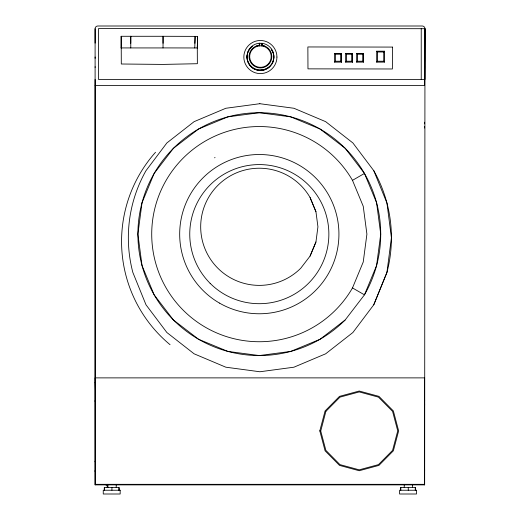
<?xml version="1.0" encoding="UTF-8"?>
<svg xmlns="http://www.w3.org/2000/svg" width="520" height="520" viewBox="0 0 520 520"><rect width="100%" height="100%" fill="white"/><g stroke="black" fill="none" stroke-linecap="round" stroke-linejoin="round"><path stroke-width="0.78" d="M95.102 28.698L95.127 484.881L424.632 484.881L424.97 28.698A2.698 2.698 0 0 0 422.272 26L97.799 26A2.698 2.698 0 0 0 95.102 28.698L95.102 43.134M95.03 382.246L95.127 484.881L95.583 484.328L95.589 399.646L95.127 377.878L424.632 377.878L424.632 484.881M106.184 485.426L106.184 484.881M121.127 47.957L121.186 36.289L121.303 64.005L163.046 64.415L197.366 63.713L197.288 47.964L163.033 47.905L163.046 36.283L121.127 36.289M340.646 54.23L340.646 61.236L341.438 62.095L334.581 62.134L334.613 53.436L341.438 53.436L341.438 62.095L341.438 53.436L334.581 53.469L335.472 54.23L340.646 54.23L341.438 53.436M334.581 62.134L335.472 61.243L335.472 54.23M351.702 54.23L351.702 61.236L352.501 62.095L345.644 62.134L345.67 53.436L352.495 53.436L352.501 62.095L352.495 53.436L345.644 53.469L346.528 54.23L351.702 54.23L352.495 53.436M345.644 62.134L346.528 61.243L346.528 54.23M362.726 54.23L362.719 61.236L363.519 62.095L356.662 62.134L356.694 53.436L363.526 53.436L356.668 53.469L357.546 54.23L362.726 54.23L363.526 53.436L363.493 62.127L363.5 53.469M356.662 62.134L357.539 61.243L357.546 54.23M384.527 62.095L376.675 62.134L376.707 51.194L384.534 51.194L384.527 62.095L383.728 61.236L383.734 51.987L384.514 51.227M376.675 62.134L377.553 61.243L377.559 51.987L376.707 51.194M424.632 471.016L424.632 469.359M424.632 461.266L424.632 460.375M424.632 405.21L424.632 403.975M424.632 400.868L424.632 400.107M424.632 128.031L424.632 126.594M424.632 123.87L424.632 122.226M424.632 68.425L424.632 66.203M424.632 61.36L424.632 56.453M424.97 28.698L424.97 79.43L98.501 79.43L98.501 28.6L424.97 28.698L424.632 85.579L95.102 85.579M259.714 45.903L259.772 43.277M261.638 43.316L261.658 45.897M264.986 46.293L262.087 45.448L262.132 43.44L261.716 43.427M259.2 45.292A11.368 11.349 0 0 0 250.712 62.459A11.368 11.349 0 0 0 269.887 62.888A11.368 11.349 0 0 0 262.171 45.357L262.217 43.329M194.896 43.329L195.097 36.374L197.619 36.38L197.288 47.964L197.619 36.38M194.766 47.964L195.097 36.374L163.046 36.283L163.046 43.277M319.807 430.879L325.084 410.95L339.515 396.363L359.223 391.027L378.931 396.363L393.361 410.95L398.638 430.879L393.361 450.808L378.931 465.394L359.223 470.737L339.515 465.394L325.084 450.808L319.807 430.879L320.197 430.879M272.714 62.491L273.695 59.13A13.422 13.396 0 0 0 271.258 49.173A13.422 13.396 4.1 0 1 273.695 59.137C272.382 70.532 256.022 74.503 249.607 65.007A13.422 13.396 2.6 0 1 247.169 55.042A13.422 13.396 0 0 0 268.365 67.899L269.945 66.391M373.757 304.805L386.938 272.422L391.417 237.731L386.938 203.041L373.796 170.716L352.892 142.954L325.65 121.654L293.923 108.264L259.818 103.708M310.076 256.087L315.933 242.067L317.928 226.798L315.933 211.64L310.076 197.509A58.623 58.578 0 0 0 225.686 178.815A58.623 58.578 0 0 0 214.403 264.453A58.623 58.578 0 0 0 300.762 268.222L310.076 256.087L315.933 241.963M352.488 287.937L363.24 261.989L366.906 234.136L363.24 206.291L352.488 180.343A107.595 107.595 0 0 0 190.151 151.716A107.595 107.595 0 0 0 190.151 316.563A107.595 107.595 0 0 0 352.488 287.937L364.455 294.846L376.584 265.564L380.725 234.136L376.584 202.716L364.455 173.433L345.163 148.285L320.014 128.993L290.732 116.864L259.311 112.723L227.883 116.864L198.601 128.993L173.453 148.285L154.16 173.433L142.031 202.716L137.891 234.136L142.031 265.564L154.16 294.846L173.453 319.995L198.601 339.287L227.883 351.416L259.311 355.557L290.732 351.416L320.014 339.287L345.163 319.995L364.455 294.846A121.413 121.413 0 0 0 269.932 113.191A121.413 121.413 0 0 0 145.184 275.581A121.413 121.413 0 0 0 345.066 320.086M250.887 47.82L249.971 48.698A13.422 13.396 2.6 0 0 248.45 51.057A13.422 13.396 0 0 1 252.506 46.28M214.597 157.814L215.04 157.463M352.488 180.343L364.455 173.433M256.347 46.098L259.279 45.383L259.246 43.264L259.695 43.381M259.877 103.701L225.836 108.264L194.109 121.654L166.868 142.954L145.964 170.716A136 135.727 -90 0 0 132.841 272.415L146.003 304.805L166.868 332.507L194.109 353.808L225.836 367.198L259.877 371.761L293.923 367.198L325.65 353.808L352.892 332.507L373.796 304.746L386.938 272.422A136 135.727 -90 0 0 373.809 170.709M259.317 70.35L264.563 69.758M121.088 47.925L163.046 47.938M377.559 51.987L383.734 51.987M335.472 61.243L340.646 61.236M346.528 61.243L351.702 61.236M357.539 61.243L362.719 61.236M377.553 61.243L383.728 61.236M95.583 484.328L424.411 484.328M259.259 45.845L262.087 45.91M130.774 47.957L130.774 36.283L130.774 43.29M315.933 211.744L310.076 197.509M95.102 79.43L95.127 382.246M421.232 28.6L421.232 79.43M415.474 490.243L415.474 487.546L400.615 487.546L400.615 490.243M415.266 487.546L415.266 490.243M412.555 484.309L412.555 487.546M408.259 487.546L408.259 490.243M404.235 484.309L404.235 487.546M400.829 487.546L400.829 490.243M119.138 490.243L119.138 487.546L104.28 487.546L104.28 490.243M118.931 487.546L118.931 490.243M116.22 484.309L116.22 487.546M111.924 487.546L111.924 490.243M107.906 484.309L107.906 487.546M107.205 484.309L107.205 487.546M104.494 487.546L104.494 490.243M95.127 56.998L95.127 58.311M95.127 66.742L95.127 67.412M95.127 400.654L95.127 401.414M95.127 461.103L95.127 461.812M95.127 470.522L95.127 471.569M170.06 344.701A134.108 134.089 72.1 0 1 155.538 152.263M262.074 45.955A10.764 10.751 0 0 1 269.386 62.55A10.764 10.751 0 0 1 251.225 62.147A10.764 10.751 0 0 1 259.266 45.89M392.431 47.08L392.385 68.978L307.97 68.861L307.866 46.956L392.431 47.08M325.871 411.392L320.743 431.015L325.871 450.359L339.969 464.62L359.223 469.833L378.482 464.62L392.581 450.359L397.741 430.879L392.581 411.398L378.482 397.144L359.223 391.924L339.969 397.144L325.871 411.392M120.166 490.243L103.252 490.243L103.252 494L120.166 494L120.166 490.243M416.5 490.243L399.588 490.243L399.588 494L416.5 494L416.5 490.243M262.483 43.336L258.98 43.258A13.422 13.396 0 0 0 248.957 63.525A13.422 13.396 0 0 0 271.589 64.025A13.422 13.396 0 0 0 262.483 43.336M248.15 51.688A13.422 13.396 0 0 0 247.292 54.359A13.422 13.396 2.6 0 1 248.15 51.688M276.933 57.05A16.595 16.562 4.6 0 0 259.864 40.489A16.595 16.562 2.6 0 0 243.834 57.044A16.595 16.562 2.6 0 0 259.864 73.6A16.595 16.562 4.6 0 0 276.933 57.05M219.499 303.095A79.618 79.618 0 0 0 338.929 234.136A79.618 79.618 0 0 0 219.499 165.185A79.618 79.618 0 0 0 219.499 303.095M210.125 283.322A69.556 69.556 0 0 0 326.495 252.142A69.556 69.556 0 0 0 241.306 166.953A69.556 69.556 0 0 0 210.125 283.322"/></g></svg>
